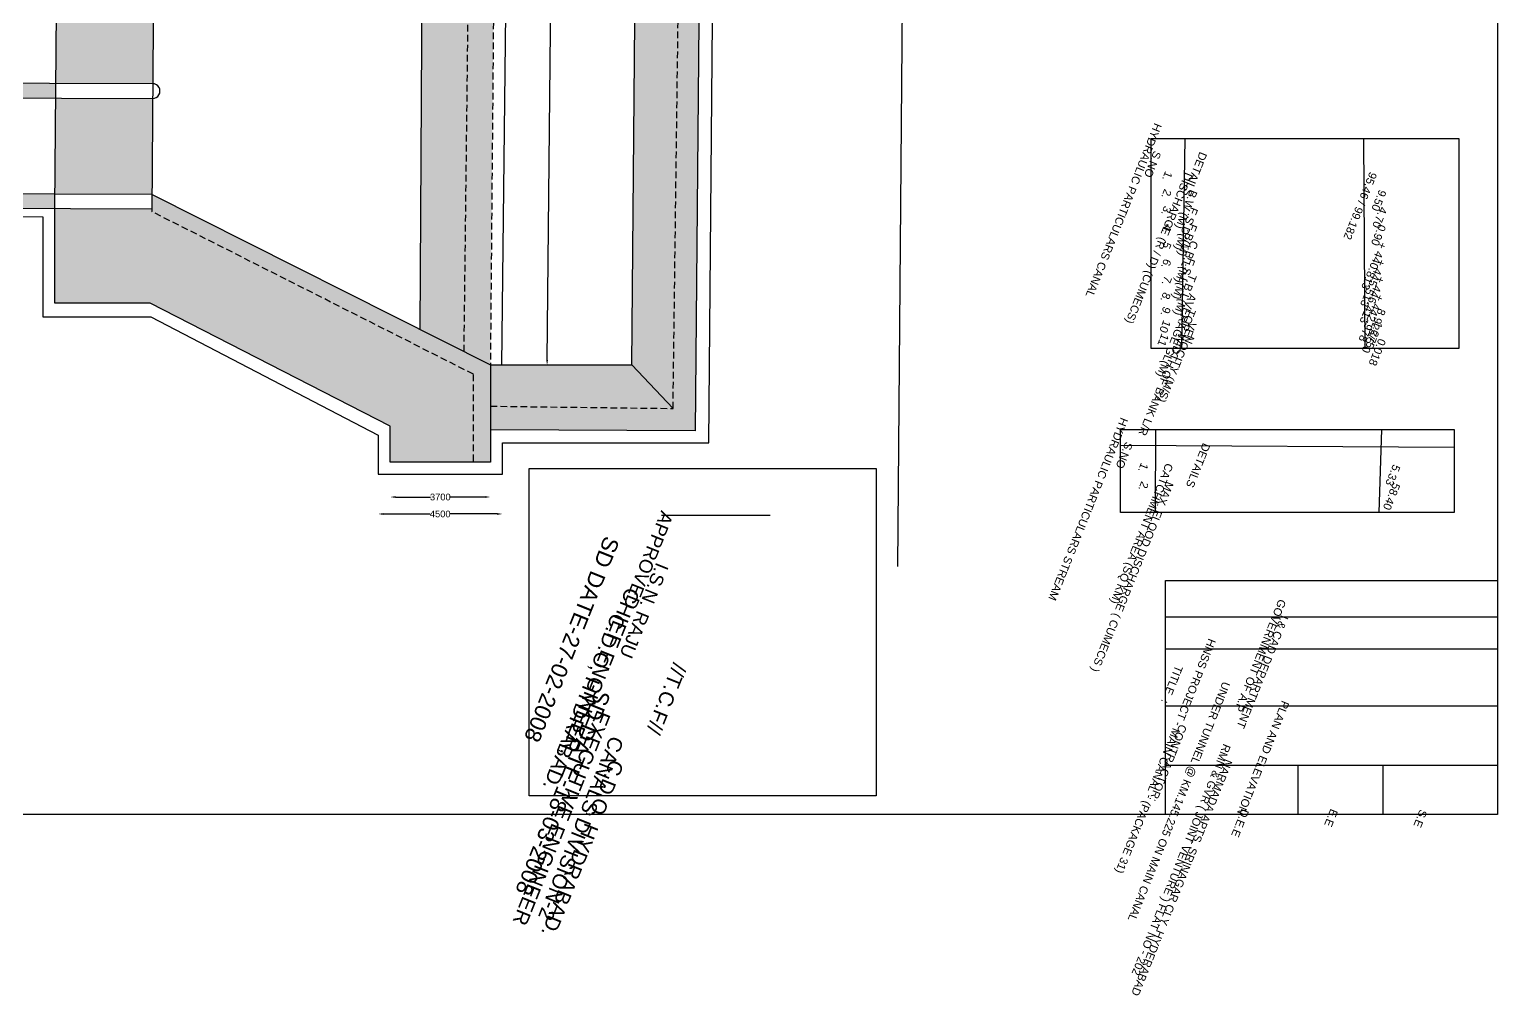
# Model space of a CAD drawing. Header units: millimetres. Extents: x 15244 to 169968, y -7455 to 126698.
# Drawn here: x 114938 to 169968, y -4901 to 31299 of the extents above; entities that cross this region are included whole.
import ezdxf

# ---------------------------------------------------------------- set-up
doc = ezdxf.new("R2010")
doc.units = ezdxf.units.MM
doc.header["$MEASUREMENT"] = 0
doc.linetypes.add('DASHED', pattern=[0.75, 0.5, -0.25])
for name, color, linetype in [('DIM', 7, 'Continuous'), ('DWG', 7, 'Continuous'), ('TXT', 7, 'Continuous'), ('TXT @ 1', 7, 'Continuous')]:
    doc.layers.add(name, color=color, linetype=linetype)
doc.styles.add('Notes', font='arial.ttf', dxfattribs={"height": 0.1})
doc.styles.get("Standard").update_dxf_attribs({"font": 'arial.ttf'})
doc.dimstyles.new('Civil', dxfattribs={"dimtxt": 250, "dimasz": 200, "dimexe": 0.1, "dimexo": 0.0625, "dimgap": 0.09, "dimtad": 0, "dimdec": 0, "dimzin": 12, "dimdsep": 46, "dimtxsty": 'Standard', "dimcen": 0.1, "dimse1": 1, "dimse2": 1, "dimadec": 0, "dimazin": 2, "dimtfac": 1, "dimtdec": 0, "dimtofl": 0, "dimtmove": 0, "dimatfit": 3, "dimfxl": 1, "dimfrac": 1, "dimtolj": 1, "dimtzin": 0, "dimarcsym": 0})
pattern_1 = [(50, (0, 0), (1075.8903, -94.128), [112.5, -1237.5]), (355, (0, 0), (-208.127, 1128.288), [90, -990]), (100.45144, (89.7, -7.8), (867.763, 1034.16), [95.61, -1051.713]), (46.1842, (0, 300), (1600.862, -248.279), [168.75, -1856.25]), (96.6356, (133.4, 279.3), (1401.993, 1461.178), [143.416, -1577.57]), (351.1842, (0, 300), (1401.993, 1461.178), [135, -1485]), (21, (150, 225), (895.3606, -603.9283), [112.5, -1237.5]), (326, (150, 225), (364.973, 1087.725), [90, -990]), (71.45144, (224.6, 174.7), (1260.3336, 483.797), [95.61, -1051.713]), (37.5, (0, 0), (18.2398, 499.3408), [0, -978, 0, -1005, 0, -993.75]), (7.5, (0, 0), (394.6043, 591.6176), [0, -573, 0, -955.5, 0, -378.75]), (327.5, (-334.5, 0), (800.7337, -33.8323), [0, -375, 0, -1170, 0, -1552.5]), (317.5, (-484.5, 0), (874.7793, 150.1575), [0, -487.5, 0, -777, 0, -1102.5])]

# ---------------------------------------------------------------- blocks, each defined once
blk = doc.blocks.new('*D63')
at = {"layer": 'Defpoints', "color": 0, "transparency": 16777216}
for p in [(132932, 47382), (134630, 47365), (132644, 18730)]:
    blk.add_point(p, dxfattribs=at)
at = {"layer": 'DIM', "color": 0, "lineweight": -2, "transparency": 16777216}
for p, q in [((134628, 47165), (134491, 33511)), ((134344, 18913), (134481, 32567))]:
    blk.add_line(p, q, dxfattribs=at)
at = {"layer": 'DIM', "color": 0, "transparency": 16777216}
for points in [[(134595, 47166), (134661, 47165), (134630, 47365)], [(134311, 18913), (134377, 18913), (134342, 18713)]]:
    blk.add_solid(points, dxfattribs=at)
at = {"layer": 'DIM', "color": 0, "transparency": 16777216, "insert": (134486, 33039), "char_height": 250, "attachment_point": 5, "rotation": 89.4241}
blk.add_mtext('\\A1;24000', dxfattribs=at)
blk = doc.blocks.new('*D64')
at = {"layer": 'Defpoints', "color": 0, "transparency": 16777216}
for p in [(128465, 15083), (132216, 15083), (132216, 13779)]:
    blk.add_point(p, dxfattribs=at)
at = {"layer": 'DIM', "color": 0, "lineweight": -2, "transparency": 16777216}
for p, q in [((128665, 13779), (129968, 13779)), ((132016, 13779), (130713, 13779))]:
    blk.add_line(p, q, dxfattribs=at)
at = {"layer": 'DIM', "color": 0, "transparency": 16777216}
for points in [[(128665, 13812), (128665, 13746), (128465, 13779)], [(132016, 13812), (132016, 13746), (132216, 13779)]]:
    blk.add_solid(points, dxfattribs=at)
at = {"layer": 'DIM', "color": 0, "transparency": 16777216, "insert": (130340, 13779), "char_height": 250, "attachment_point": 5}
blk.add_mtext('\\A1;3700', dxfattribs=at)
blk = doc.blocks.new('*D65')
at = {"layer": 'Defpoints', "color": 0, "transparency": 16777216}
for p in [(128006, 14634), (132668, 14634), (132668, 13144)]:
    blk.add_point(p, dxfattribs=at)
at = {"layer": 'DIM', "color": 0, "lineweight": -2, "transparency": 16777216}
for p, q in [((128206, 13144), (129959, 13144)), ((132468, 13144), (130715, 13144))]:
    blk.add_line(p, q, dxfattribs=at)
at = {"layer": 'DIM', "color": 0, "transparency": 16777216}
for points in [[(128206, 13177), (128206, 13110), (128006, 13144)], [(132468, 13177), (132468, 13110), (132668, 13144)]]:
    blk.add_solid(points, dxfattribs=at)
at = {"layer": 'DIM', "color": 0, "transparency": 16777216, "insert": (130337, 13144), "char_height": 250, "attachment_point": 5}
blk.add_mtext('\\A1;4500', dxfattribs=at)

msp = doc.modelspace()

# ---------------------------------------------------------------- hatches: boundary and pattern name
at = {"layer": 'DWG'}
h = msp.add_hatch(dxfattribs=at)
h.set_pattern_fill('AR-CONC', color=256, scale=150)
h.set_pattern_definition(pattern_1)
h.paths.add_polyline_path([(139269, 32990.3), (137647, 32996.5), (137524, 18730), (139063.5, 17097.5)])
h.paths.add_polyline_path([(140044.4, 32987.4), (139269, 32990.3), (139063.5, 17097.5), (132216, 17181.5), (132216, 16293.5), (139897.5, 16259)])
h.paths.add_polyline_path([(137524, 18730), (132216, 18730), (132216, 17181.5), (139063.5, 17097.5)], flags=17)
h.paths.add_polyline_path([(132339.5, 32677), (132341.8, 33016.5), (131394, 33020.1), (131392, 32702), (131231.1, 19225.9), (132216, 18730)])
h.paths.add_polyline_path([(131392, 32702), (131394, 33020.1), (129661.3, 33026.6), (129580.2, 20057.1), (131231.1, 19225.9)])
h.paths.add_polyline_path([(119527.8, 25118.3), (119523.7, 24566), (115897, 24580.7), (115897, 21042.5), (119466.5, 21042.5), (128465, 16432), (128465, 15083), (132216, 15083), (132216, 18730)])
h.paths.add_polyline_path([(119554.9, 28710), (115931.9, 28723.5), (115901.5, 25138.1), (119527.9, 25125.5)])
h.paths.add_polyline_path([(119585.9, 32831.1), (115966.9, 32844.9), (115936.6, 29274.7), (119559, 29263.1)])
h = msp.add_hatch(dxfattribs=at)
h.set_pattern_fill('AR-CONC', color=256, scale=150)
h.set_pattern_definition(pattern_1)
h.paths.add_polyline_path([(99799.5, 29326.5), (65300.5, 29437.2), (65294.9, 28913), (99795.5, 28783.9)])
h.paths.add_polyline_path([(115936.6, 29274.7), (99799.5, 29326.5), (99795.5, 28783.9), (115931.9, 28723.5)])
h.paths.add_polyline_path([(115901.5, 25138.1), (65256.5, 25314), (65250.8, 24786.4), (115897, 24580.7), (115897, 24612)])

# ---------------------------------------------------------------- linework, layer by layer
at = {"ltscale": 300}
msp.add_lwpolyline([(169968.5, 1886.5), (15244, 1886.5), (15244, 104680.3), (169968.5, 104680.3)], close=True, dxfattribs=at)
for points in [[(157519, 9285.1), (169968.5, 9285.1)], [(157519, 8092.9), (169968.5, 8092.9)], [(157519, 5951.9), (169968.5, 5951.9)], [(157519, 3737.9), (169968.5, 3737.9)], [(162482.3, 3737.9), (162482.3, 1886.5)], [(165670.5, 3737.9), (165670.5, 1886.5)]]:
    msp.add_lwpolyline(points, dxfattribs=at)
at = {"layer": 'DWG'}
for points in [[(20002.5, 48026.5), (20196.5, 67727), (78330.5, 67391), (78330.5, 67886.5), (79337.5, 66824), (79337.5, 67348.5), (89649.5, 67348.5), (89649.5, 67773.5), (90699, 66781.5), (90699, 67277.5), (109135, 67277.5), (109135, 67700.5), (110227, 66708.5), (110227, 67176), (147934, 66963), (147480, 11174.5)], [(119523.7, 24566), (61523.5, 24801.5), (61698, 42039.5), (43433, 48280), (43571.5, 60023.5), (43759, 60023.5)], [(132449.8, 49707), (140191.5, 49731.5), (139897.5, 16259), (132216, 16293.5)], [(132216, 18730), (137524, 18730), (137771, 47382.5)], [(41948.5, 6414.5), (42073, 19082), (42535.5, 19082), (61519.5, 25327), (119513.5, 25125.5), (132216, 18730), (132216, 15083), (128465, 15083), (128465, 16432), (119466.5, 21042.5), (115897, 21042.5), (115897, 24612), (116072.5, 45286), (116522.5, 45286)], [(119653.5, 41807.5), (119523, 24476)], [(41948.5, 6414.5), (46464.5, 6414.5), (46464.5, 16019.5), (61599, 20960), (65688.5, 20960), (65688.5, 24425), (115439.5, 24282), (115439.5, 20523.5), (119487.5, 20523.5), (128006, 16099), (128006, 14633.5), (132667.5, 14633.5), (132667.5, 15807.5), (140406, 15807.5), (140558.5, 33071.5)], [(129580.2, 20057.1), (129661.3, 33026.6)], [(132644.5, 18730), (132804.5, 33014.8)], [(119559, 29263.1), (61570.5, 29449.2)], [(61565.3, 28927), (119554.9, 28710)], [(137524, 18730), (139063.5, 17097.5)]]:
    msp.add_lwpolyline(points, dxfattribs=at)
at = {"layer": 'DWG', "linetype": 'DASHED', "ltscale": 500}
for points in [[(131231.1, 19225.9), (131392, 32702)], [(132216, 17181.5), (139063.5, 17097.5), (139269, 32990.3)], [(132339.5, 32677), (132216, 18730)], [(131585, 15124), (131585, 18378), (119523, 24476)]]:
    msp.add_lwpolyline(points, dxfattribs=at)
at = {"layer": 'DWG'}
msp.add_arc((119557.4, 28986.5), 276.6, 269.46789, 89.6693, dxfattribs=at)
at = {"layer": 'TXT'}
msp.add_line((138625.5, 13098), (142702.5, 13098), dxfattribs=at)
for points in [[(156977, 27211), (168509.5, 27211), (168509.5, 19342.5), (156977, 19342.5)], [(155833.5, 16309), (168343.5, 16309), (168343.5, 13196), (155833.5, 13196)], [(133671.5, 14850), (146679, 14850), (146679, 2584.5), (133671.5, 2584.5)], [(157519, 10651), (169968.5, 10651), (169968.5, 1886.5), (157519, 1886.5)]]:
    msp.add_lwpolyline(points, close=True, dxfattribs=at)
at = {"layer": 'TXT', "ltscale": 300}
for points in [[(158249.1, 27211), (158119.4, 19342.5)], [(164938.6, 27211), (164994.2, 19342.5)], [(157142.7, 16309), (157128, 13196)], [(165613.7, 16309), (165510.8, 13196)], [(155833.5, 15722.4), (168343.5, 15648.9)]]:
    msp.add_lwpolyline(points, dxfattribs=at)

# ---------------------------------------------------------------- texts
at = {"layer": 'TXT @ 1', "style": 'Notes'}
for s, height, p in [('HYDRAULIC PARTICULARS CANAL', 300, (157110.5, 27814.5)), ('S.NO', 300, (157088, 26773.5)), ('DETAILS', 300, (158809, 26736)), ('DISCHARGE (R / D) (CUMECS)', 300, (158260, 25965.5)), ('1.', 300, (157517, 26015)), ('95.46 / 99.182', 300, (165178, 25983.5)), ('2.', 300, (157484.5, 25347)), ('B.W (M)', 300, (158447.5, 25318.5)), ('9.50', 300, (165532, 25320.5)), ('3.', 300, (157476.5, 24712)), ('F.S.D(M)', 300, (158471.5, 24668.5)), ('4.70', 300, (165562, 24683)), ('4.', 300, (157505.5, 24041.5)), ('F.B(M)', 300, (158445, 24052.5)), ('0.90', 300, (165516.5, 24023.5)), ('5.', 300, (157475, 23371)), ('C.B.L(M)', 300, (158482, 23417)), ('+ 440.813', 300, (165546.5, 23364.5)), ('6.', 300, (157475, 22731.5)), ('F.S.L(M)', 300, (158366.8, 22767.5)), ('+ 445.513', 300, (165504.5, 22720.5)), ('7.', 300, (157495.5, 22092)), ('T.B.L(M)', 300, (158422, 22161)), ('+ 446.413', 300, (165480.5, 22083)), ('AVERAGE GL(M)', 300, (158413.5, 21428)), ('8.', 300, (157450, 21478.5)), ('+ 442.978', 300, (165444, 21404)), ('TOP WIDTH OF BANK L/R', 300, (158388, 20861.5)), ('10', 300, (157452, 20435)), ('9.', 300, (157452, 20942)), ('8.925/5.0', 300, (165509.5, 20871.5)), ('VELOCITY (M/S)', 300, (158415, 20378.5)), ('11', 300, (157383, 19928)), ('N', 300, (158334.5, 19872.5)), ('1.275', 300, (165392.5, 20388.5)), ('0.018', 300, (165515.5, 19743.5)), ('HYDRAULIC PARTICULARS STREAM', 300, (155847, 16784)), ('S.NO', 300, (156025, 15870.5)), ('DETAILS', 300, (158927.5, 15828)), ('CATCHMENT AREA (SQ KM)', 300, (157539.5, 15074.5)), ('1.', 300, (156612.5, 15090)), ('5.33', 300, (166053.5, 15025)), ('MAX. FLOOD DISCHARGE ( CUMECS )', 300, (157556, 14385.5)), ('2.', 300, (156622.5, 14393)), ('58.40', 300, (166050, 14339)), ('APPROVED ', 500, (138624, 13295.5)), ('SD DATE-27-02-2008', 600, (136513, 12362.5)), ('I.S.N. RAJU', 500, (138445, 11360.5)), ('CHIEF ENGINEER,', 550, (137322, 10434)), ('GOVERNMENT OF A.P', 300, (161771.5, 9979.7)), ('C.D.O, HYDRABAD.', 550, (136785.5, 9474)), ('I.& CAD DEPARTMENT', 300, (161858, 9378.5)), ('HNSS PROJECT - MAIN CANAL - (PACKAGE 31)', 300, (159138, 8503.5)), ('//T.C.F//', 550, (139076.5, 7610.5)), ('TITLE  :', 300, (157900, 7499)), ('UNDER TUNNEL @ KM.145.225 ON MAIN CANAL', 300, (159675, 6891.5)), ('SD DATE-18-03-2008', 600, (136184.1, 6628.3)), ('PLAN AND ELEVATION', 300, (161889, 6177)), ('EXECUTIVE ENGINEER', 550, (136227, 5835.5)), ('CONTRACTOR:', 300, (158051, 5292)), ('CANALS DIVISION-2', 550, (136724.5, 4871)), ('RMN & GVR ( JOINT VENTURE ) FLAT NO - 202', 300, (159695.5, 4557.5)), ('C.D.O, HYDRABAD.', 550, (136725, 3986)), ('NARMADA APTS, SRINAGAR CLY, HYDERABAD', 300, (159758.5, 3984)), ('D.E.E', 300, (160380.5, 2123.5)), ('E.E', 300, (163712, 2123)), ('S.E', 300, (167057.5, 2098.5))]:
    msp.add_text(s, height=height, rotation=248.1854, dxfattribs=at).set_placement(p)

# ---------------------------------------------------------------- dimensions: what is measured, and where the dimension line sits
at = {"layer": 'DIM'}
for p1, p2, distance, text, picture, middle in [((132644.5, 18730), (132932.5, 47382.5), -1697.7, '24000', '*D63', (134486.1, 33039.2)), ((128465, 15083), (132216, 15083), -1304, '3700', '*D64', (130340.5, 13779)), ((128006, 14633.5), (132667.5, 14633.5), -1490, '4500', '*D65', (130336.8, 13143.5))]:
    dim = msp.add_aligned_dim(p1=p1, p2=p2, distance=distance, text=text, dimstyle='Civil', dxfattribs=at)
    dim.commit()
    dim.dimension.update_dxf_attribs({"geometry": picture, "text_midpoint": middle})

doc.saveas('drawing.dxf')
